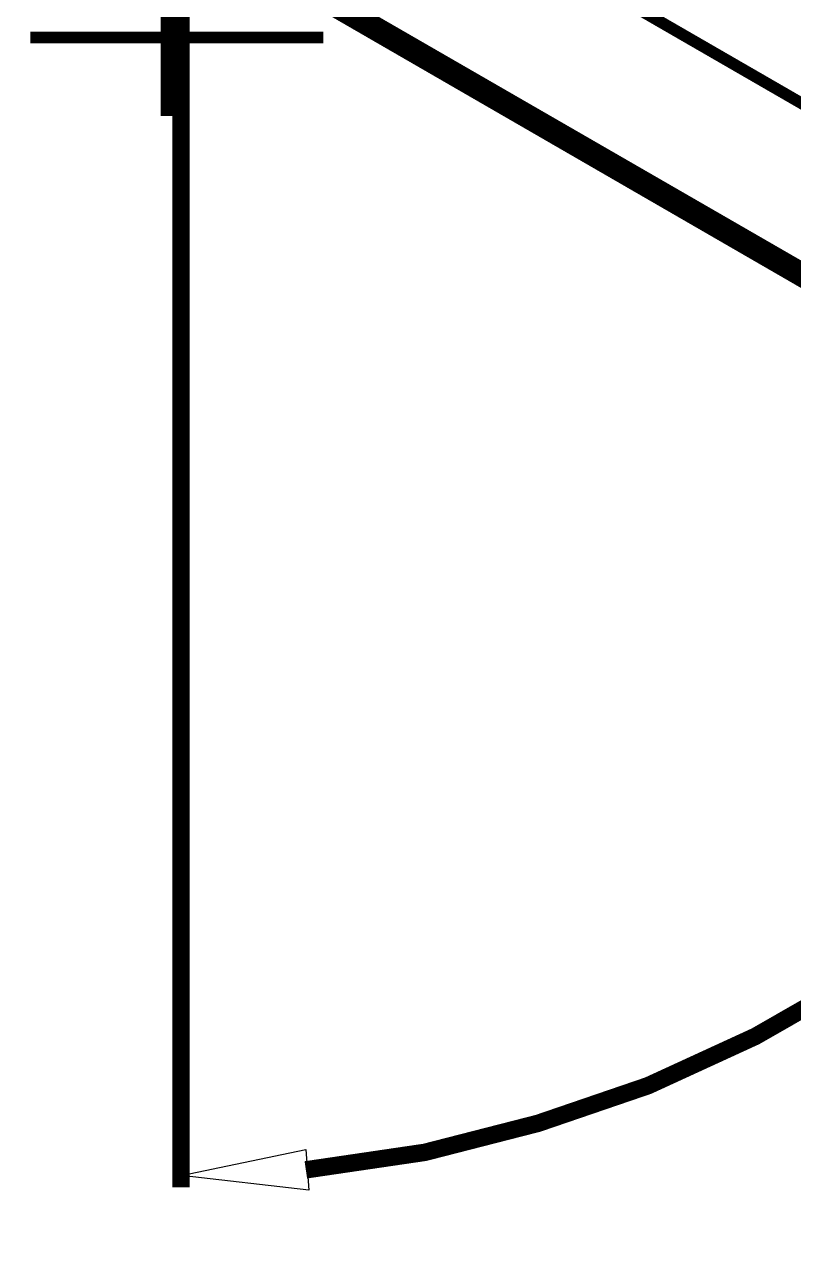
# Model space of a CAD drawing. Extents: x 0.1 to 11.6, y 0.3 to 16.2.
# Drawn here: x 5.202 to 5.644, y 9.035 to 9.739 of the extents above; entities that cross this region are included whole.
import ezdxf

# ---------------------------------------------------------------- set-up
doc = ezdxf.new("R2010")
doc.units = 0
doc.header["$MEASUREMENT"] = 0

msp = doc.modelspace()

# ---------------------------------------------------------------- linework, layer by layer
at = {"color": 0, "const_width": 0.01}
msp.add_lwpolyline([(5.29167, 11.135), (5.29167, 9.69168), (5.285, 9.69168), (5.285, 11.135), (5.29167, 11.135)], close=True, dxfattribs=at)
at = {"color": 0}
for points, const_width in [([(5.29167, 9.93332), (5.31332, 9.90668), (5.33832, 9.88167), (5.36664, 9.85835), (5.39501, 9.84), (6.08832, 9.44), (6.04665, 9.37001), (5.29497, 9.80333), (5.29497, 9.80501), (5.29335, 9.80501), (5.29335, 9.80664), (5.29167, 9.80664)], 0.00667), ([(5.30501, 9.79167), (9.49333, 7.37332)], 0.01), ([(5.20503, 9.73167), (5.37332, 9.73167)], 0.00667), ([(5.285, 9.71669), (5.29167, 9.71669)], 0.00667), ([(5.29167, 9.68668), (5.29167, 9.07167)], 0.01), ([(5.36333, 9.08165), (5.43164, 9.09169), (5.49669, 9.10835), (5.56, 9.12999), (5.62169, 9.15831), (5.68001, 9.19168), (5.73503, 9.23167), (5.78668, 9.27501), (5.83333, 9.32497), (5.87668, 9.37831)], 0.01)]:
    msp.add_lwpolyline(points, dxfattribs=dict(at, const_width=const_width))
msp.add_lwpolyline([(5.36333, 9.09332), (5.36501, 9.06999), (5.29167, 9.07835), (5.36333, 9.09332)], close=True, dxfattribs=at)

doc.saveas('drawing.dxf')
